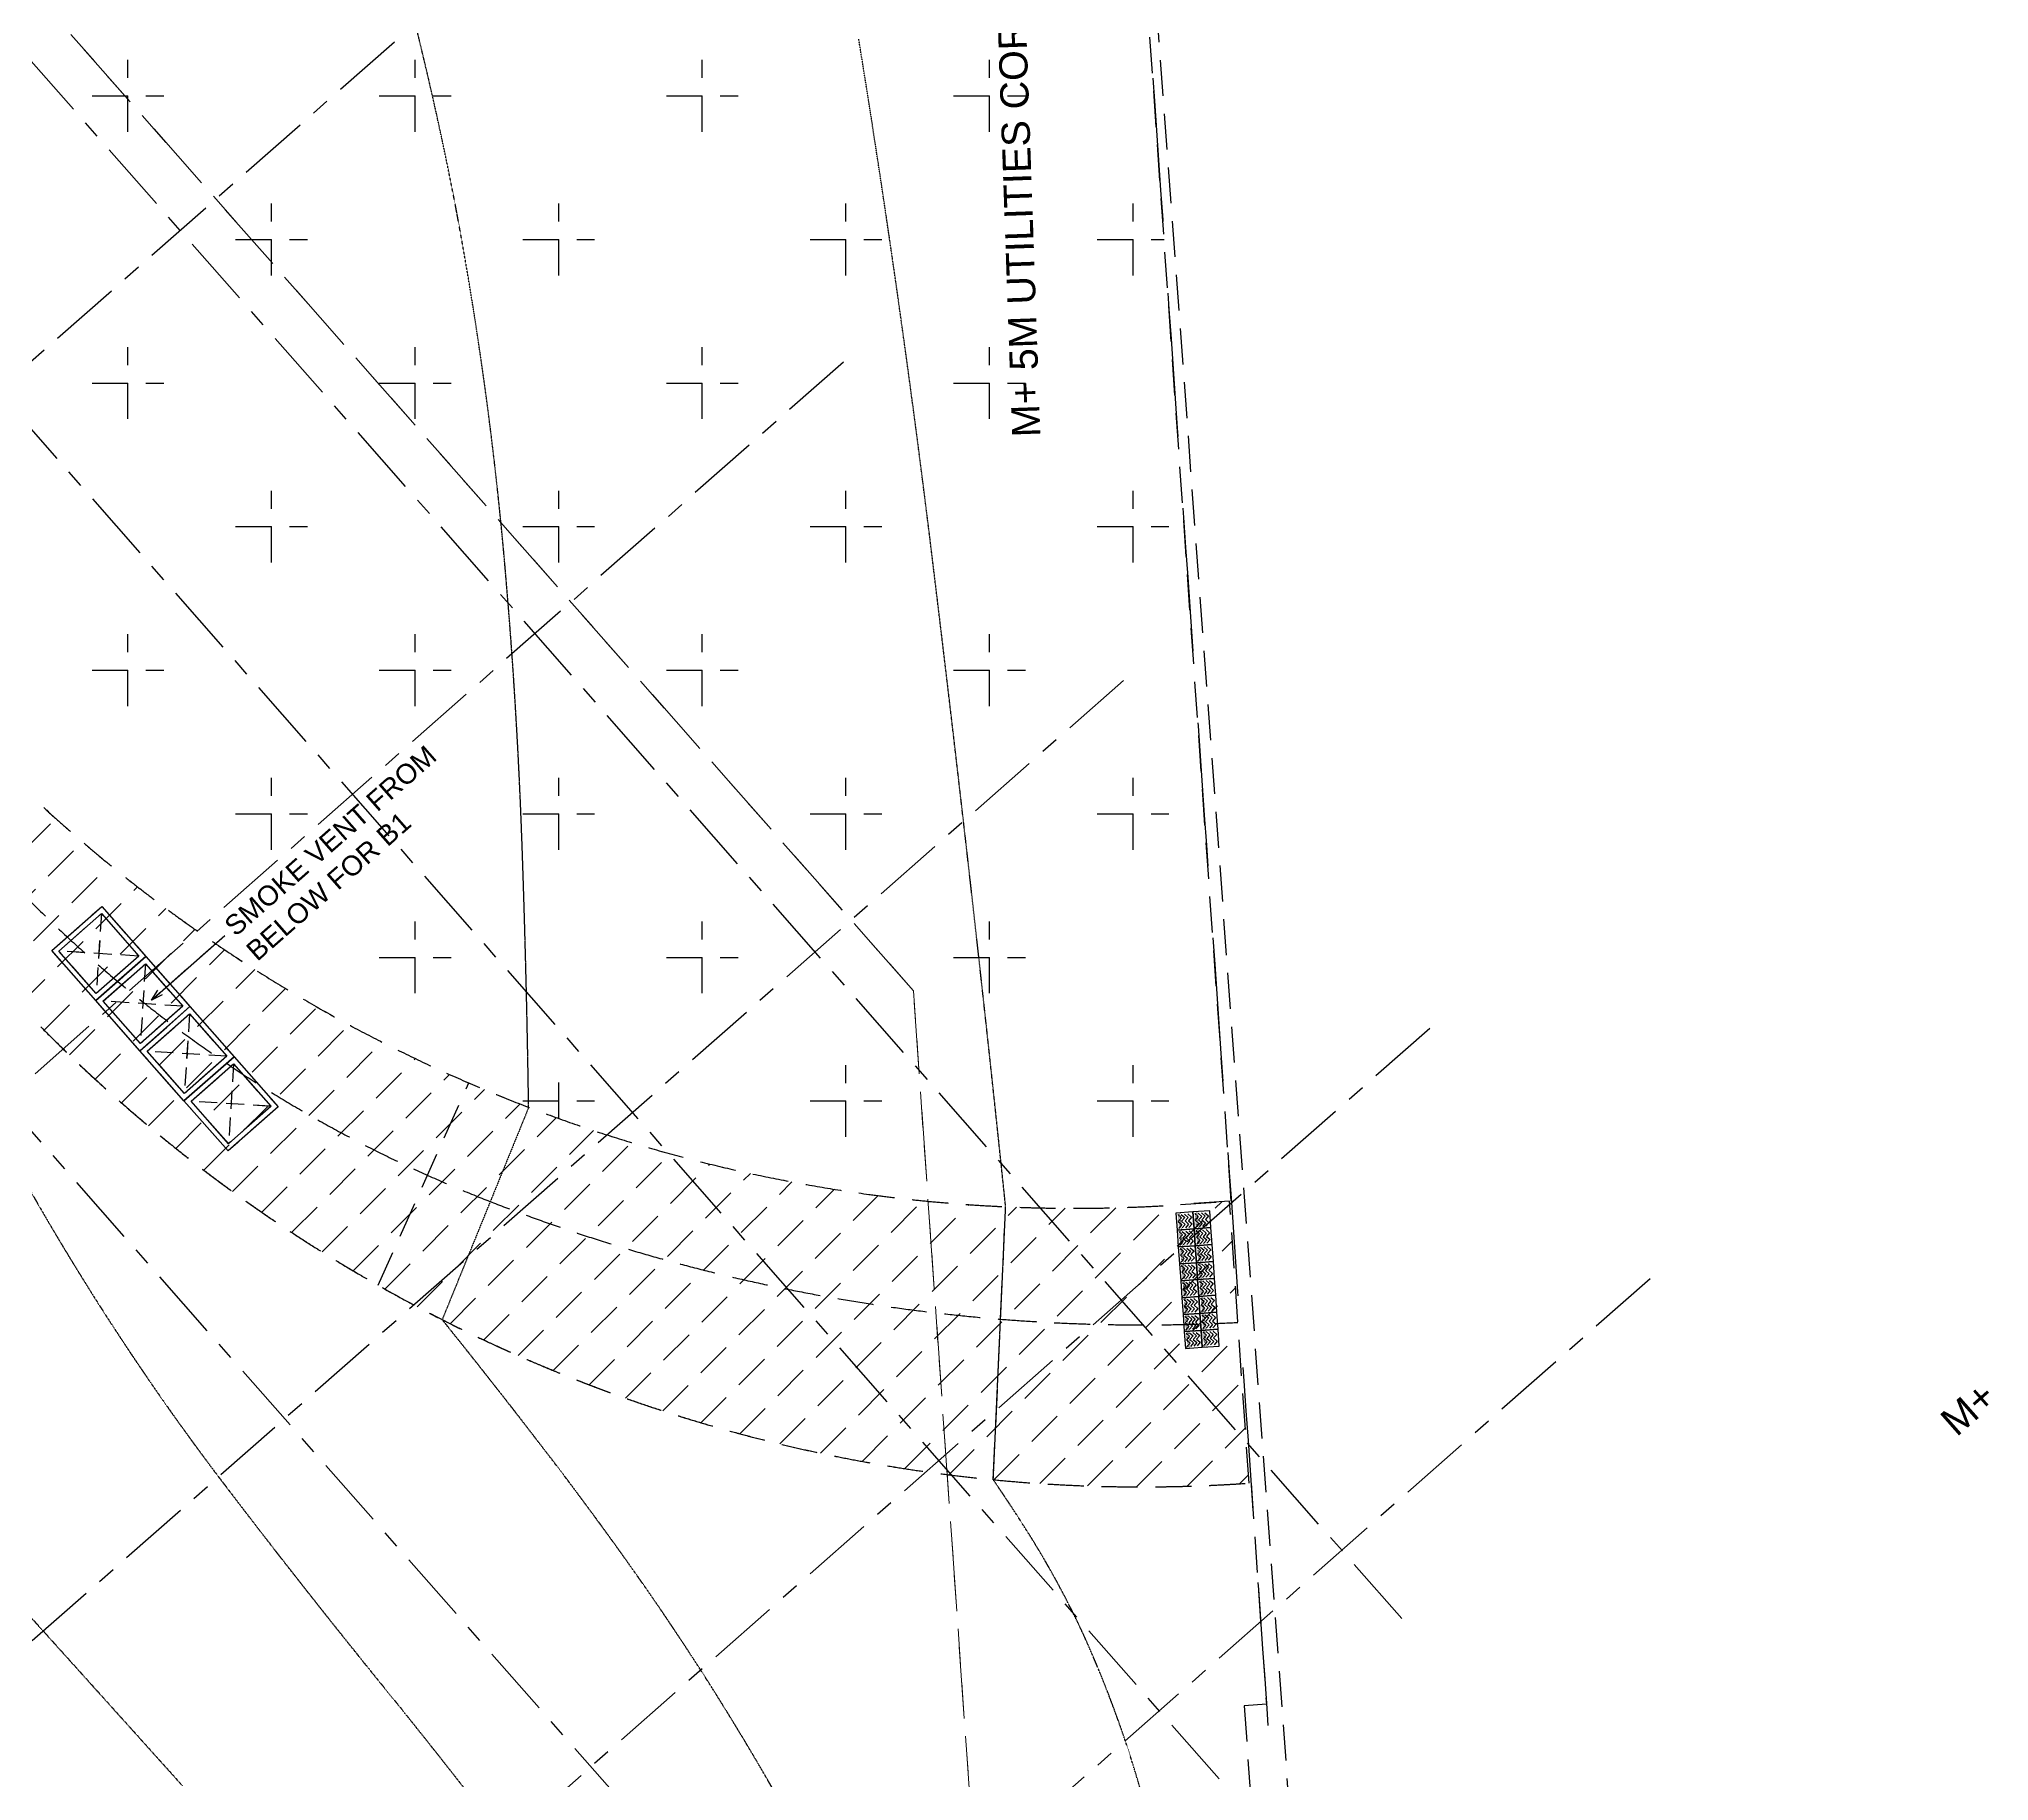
# Model space of a CAD drawing. Header units: millimetres. Extents: x 832728086 to 834530684, y 817551485 to 818349469.
# Drawn here: x 834358581 to 834393076, y 817967031 to 817997846 of the extents above; entities that cross this region are included whole.
import ezdxf

# ---------------------------------------------------------------- set-up
doc = ezdxf.new("R2010")
doc.units = ezdxf.units.MM
doc.header["$LTSCALE"] = 100
for name, pattern in [('Grid Line', [22.225, 12.7, -3.175, 3.175, -3.175]), ('Hidden', [9.525, 6.35, -3.175]), ('HIDDEN2', [4.7625, 3.175, -1.5875]), ('HIDDENX2', [19.05, 12.7, -6.35])]:
    doc.linetypes.add(name, pattern=pattern)
for name, color, linetype in [('+C-160', 160, 'Hidden'), ('000-Tactile-l', 8, 'Continuous'), ('DLN020__', 6, 'Continuous'), ('DLN210__', 7, 'Continuous'), ('DLN910__', 3, 'Continuous'), ('DLN990__', 1, 'Continuous')]:
    doc.layers.add(name, color=color, linetype=linetype)
doc.layers.add('000-helpline', color=30, linetype='Continuous', lineweight=30, plot=False)
doc.styles.get("Standard").update_dxf_attribs({"font": 'swiss.ttf'})
doc.styles.add('Swis721tBT', font='swissl.ttf')
doc.dimstyles.new('INTDIM350', dxfattribs={"dimtxt": 350, "dimasz": 200, "dimexe": 100, "dimexo": 150, "dimgap": 100, "dimtad": 1, "dimdec": 0, "dimzin": 9, "dimdsep": 46, "dimtxsty": 'Swis721tBT', "dimblk": 'OPEN30', "dimcen": -125, "dimclrd": 256, "dimclre": 256, "dimclrt": 2, "dimaunit": 1, "dimadec": 1, "dimazin": 0, "dimtfac": 0.444444, "dimtdec": 0, "dimtix": 1, "dimtmove": 2, "dimatfit": 3, "dimldrblk": 'OPEN30', "dimfxl": 0, "dimtolj": 1, "dimlwd": -1, "dimlwe": -1, "dimarcsym": 0})

# ---------------------------------------------------------------- blocks, each defined once
blk = doc.blocks.new('_Open30')
at = {"color": 0, "linetype": 'ByBlock', "lineweight": -2}
for p, q in [((-1, 0.27), (0, 0)), ((0, 0), (-1, -0.27)), ((0, 0), (-1, 0))]:
    blk.add_line(p, q, dxfattribs=at)
blk = doc.blocks.new('tactile')
at = {"layer": '000-helpline'}
for points in [[(834379.37, 817976.869), (834379.349, 817977.168), (834379.05, 817977.147), (834379.071, 817976.848)], [(834379.071, 817976.848), (834379.05, 817977.147), (834378.751, 817977.126), (834378.771, 817976.827)], [(834379.092, 817976.549), (834379.071, 817976.848), (834378.771, 817976.827), (834378.792, 817976.528)], [(834379.391, 817976.569), (834379.37, 817976.869), (834379.071, 817976.848), (834379.092, 817976.549)], [(834379.112, 817976.249), (834379.092, 817976.549), (834378.792, 817976.528), (834378.813, 817976.229)], [(834379.412, 817976.27), (834379.391, 817976.569), (834379.092, 817976.549), (834379.112, 817976.249)], [(834379.133, 817975.95), (834379.112, 817976.249), (834378.813, 817976.229), (834378.834, 817975.929)], [(834379.432, 817975.971), (834379.412, 817976.27), (834379.112, 817976.249), (834379.133, 817975.95)], [(834379.154, 817975.651), (834379.133, 817975.95), (834378.834, 817975.929), (834378.855, 817975.63)], [(834379.453, 817975.672), (834379.432, 817975.971), (834379.133, 817975.95), (834379.154, 817975.651)], [(834379.175, 817975.351), (834379.154, 817975.651), (834378.855, 817975.63), (834378.875, 817975.331)], [(834379.474, 817975.372), (834379.453, 817975.672), (834379.154, 817975.651), (834379.175, 817975.351)], [(834379.196, 817975.052), (834379.175, 817975.351), (834378.875, 817975.331), (834378.896, 817975.031)], [(834379.495, 817975.073), (834379.474, 817975.372), (834379.175, 817975.351), (834379.196, 817975.052)], [(834379.216, 817974.753), (834379.196, 817975.052), (834378.896, 817975.031), (834378.917, 817974.732)], [(834379.516, 817974.774), (834379.495, 817975.073), (834379.196, 817975.052), (834379.216, 817974.753)]]:
    blk.add_lwpolyline(points, close=True, dxfattribs=at)
for points in [[(834378.783, 817977.099), (834378.847, 817977.043), (834378.791, 817976.979), (834378.855, 817976.923), (834378.799, 817976.859)], [(834378.843, 817977.103), (834378.907, 817977.047), (834378.851, 817976.983), (834378.915, 817976.927), (834378.859, 817976.863)], [(834378.902, 817977.107), (834378.966, 817977.051), (834378.911, 817976.987), (834378.975, 817976.931), (834378.919, 817976.867)], [(834378.962, 817977.111), (834379.026, 817977.055), (834378.971, 817976.991), (834379.035, 817976.936), (834378.979, 817976.872)], [(834379.082, 817977.119), (834379.146, 817977.064), (834379.09, 817977), (834379.154, 817976.944), (834379.099, 817976.88)], [(834379.103, 817976.82), (834379.167, 817976.764), (834379.111, 817976.7), (834379.175, 817976.645), (834379.119, 817976.581)], [(834379.142, 817977.123), (834379.206, 817977.068), (834379.15, 817977.004), (834379.214, 817976.948), (834379.158, 817976.884)], [(834379.163, 817976.824), (834379.227, 817976.768), (834379.171, 817976.704), (834379.235, 817976.649), (834379.179, 817976.585)], [(834379.202, 817977.128), (834379.266, 817977.072), (834379.21, 817977.008), (834379.274, 817976.952), (834379.218, 817976.888)], [(834379.222, 817976.828), (834379.286, 817976.773), (834379.231, 817976.709), (834379.295, 817976.653), (834379.239, 817976.589)], [(834379.262, 817977.132), (834379.326, 817977.076), (834379.27, 817977.012), (834379.334, 817976.956), (834379.278, 817976.892)], [(834379.282, 817976.833), (834379.346, 817976.777), (834379.291, 817976.713), (834379.355, 817976.657), (834379.299, 817976.593)], [(834378.803, 817976.799), (834378.868, 817976.744), (834378.812, 817976.68), (834378.876, 817976.624), (834378.82, 817976.56)], [(834378.824, 817976.5), (834378.888, 817976.444), (834378.833, 817976.38), (834378.897, 817976.325), (834378.841, 817976.261)], [(834378.863, 817976.803), (834378.927, 817976.748), (834378.872, 817976.684), (834378.936, 817976.628), (834378.88, 817976.564)], [(834378.884, 817976.504), (834378.948, 817976.448), (834378.892, 817976.384), (834378.956, 817976.329), (834378.901, 817976.265)], [(834378.923, 817976.808), (834378.987, 817976.752), (834378.932, 817976.688), (834378.996, 817976.632), (834378.94, 817976.568)], [(834378.944, 817976.508), (834379.008, 817976.453), (834378.952, 817976.389), (834379.016, 817976.333), (834378.961, 817976.269)], [(834378.983, 817976.812), (834379.047, 817976.756), (834378.991, 817976.692), (834379.055, 817976.636), (834379, 817976.572)], [(834379.004, 817976.512), (834379.068, 817976.457), (834379.012, 817976.393), (834379.076, 817976.337), (834379.02, 817976.273)], [(834379.124, 817976.521), (834379.188, 817976.465), (834379.132, 817976.401), (834379.196, 817976.345), (834379.14, 817976.281)], [(834379.183, 817976.525), (834379.247, 817976.469), (834379.192, 817976.405), (834379.256, 817976.35), (834379.2, 817976.285)], [(834379.243, 817976.529), (834379.307, 817976.473), (834379.252, 817976.409), (834379.316, 817976.354), (834379.26, 817976.29)], [(834379.303, 817976.533), (834379.367, 817976.478), (834379.311, 817976.414), (834379.375, 817976.358), (834379.32, 817976.294)], [(834378.845, 817976.201), (834378.909, 817976.145), (834378.853, 817976.081), (834378.917, 817976.025), (834378.862, 817975.961)], [(834378.905, 817976.205), (834378.969, 817976.149), (834378.913, 817976.085), (834378.977, 817976.029), (834378.922, 817975.965)], [(834378.965, 817976.209), (834379.029, 817976.153), (834378.973, 817976.089), (834379.037, 817976.034), (834378.981, 817975.97)], [(834379.025, 817976.213), (834379.089, 817976.157), (834379.033, 817976.093), (834379.097, 817976.038), (834379.041, 817975.974)], [(834379.144, 817976.221), (834379.208, 817976.166), (834379.153, 817976.102), (834379.217, 817976.046), (834379.161, 817975.982)], [(834379.204, 817976.226), (834379.268, 817976.17), (834379.213, 817976.106), (834379.277, 817976.05), (834379.221, 817975.986)], [(834379.264, 817976.23), (834379.328, 817976.174), (834379.272, 817976.11), (834379.336, 817976.054), (834379.281, 817975.99)], [(834379.324, 817976.234), (834379.388, 817976.178), (834379.332, 817976.114), (834379.396, 817976.059), (834379.341, 817975.995)], [(834378.866, 817975.901), (834378.93, 817975.846), (834378.874, 817975.782), (834378.938, 817975.726), (834378.883, 817975.662)], [(834378.926, 817975.906), (834378.99, 817975.85), (834378.934, 817975.786), (834378.998, 817975.73), (834378.942, 817975.666)], [(834378.986, 817975.91), (834379.05, 817975.854), (834378.994, 817975.79), (834379.058, 817975.734), (834379.002, 817975.67)], [(834379.045, 817975.914), (834379.109, 817975.858), (834379.054, 817975.794), (834379.118, 817975.738), (834379.062, 817975.674)], [(834379.165, 817975.922), (834379.229, 817975.867), (834379.173, 817975.802), (834379.237, 817975.747), (834379.182, 817975.683)], [(834379.225, 817975.926), (834379.289, 817975.871), (834379.233, 817975.807), (834379.297, 817975.751), (834379.242, 817975.687)], [(834379.285, 817975.931), (834379.349, 817975.875), (834379.293, 817975.811), (834379.357, 817975.755), (834379.302, 817975.691)], [(834379.345, 817975.935), (834379.409, 817975.879), (834379.353, 817975.815), (834379.417, 817975.759), (834379.361, 817975.695)], [(834378.887, 817975.602), (834378.951, 817975.546), (834378.895, 817975.482), (834378.959, 817975.427), (834378.903, 817975.363)], [(834378.947, 817975.606), (834379.011, 817975.551), (834378.955, 817975.487), (834379.019, 817975.431), (834378.963, 817975.367)], [(834379.006, 817975.61), (834379.07, 817975.555), (834379.015, 817975.491), (834379.079, 817975.435), (834379.023, 817975.371)], [(834379.066, 817975.615), (834379.13, 817975.559), (834379.075, 817975.495), (834379.139, 817975.439), (834379.083, 817975.375)], [(834379.186, 817975.623), (834379.25, 817975.567), (834379.194, 817975.503), (834379.258, 817975.448), (834379.203, 817975.383)], [(834379.246, 817975.627), (834379.31, 817975.571), (834379.254, 817975.507), (834379.318, 817975.452), (834379.262, 817975.388)], [(834379.306, 817975.631), (834379.37, 817975.576), (834379.314, 817975.512), (834379.378, 817975.456), (834379.322, 817975.392)], [(834379.366, 817975.635), (834379.43, 817975.58), (834379.374, 817975.516), (834379.438, 817975.46), (834379.382, 817975.396)], [(834378.907, 817975.303), (834378.972, 817975.247), (834378.916, 817975.183), (834378.98, 817975.127), (834378.924, 817975.063)], [(834378.967, 817975.307), (834379.031, 817975.251), (834378.976, 817975.187), (834379.04, 817975.132), (834378.984, 817975.068)], [(834379.027, 817975.311), (834379.091, 817975.255), (834379.036, 817975.191), (834379.1, 817975.136), (834379.044, 817975.072)], [(834379.087, 817975.315), (834379.151, 817975.26), (834379.095, 817975.196), (834379.159, 817975.14), (834379.104, 817975.076)], [(834379.207, 817975.324), (834379.271, 817975.268), (834379.215, 817975.204), (834379.279, 817975.148), (834379.223, 817975.084)], [(834379.267, 817975.328), (834379.331, 817975.272), (834379.275, 817975.208), (834379.339, 817975.152), (834379.283, 817975.088)], [(834379.326, 817975.332), (834379.39, 817975.276), (834379.335, 817975.212), (834379.399, 817975.157), (834379.343, 817975.093)], [(834379.386, 817975.336), (834379.45, 817975.28), (834379.395, 817975.216), (834379.459, 817975.161), (834379.403, 817975.097)], [(834378.928, 817975.004), (834378.992, 817974.948), (834378.937, 817974.884), (834379.001, 817974.828), (834378.945, 817974.764)], [(834378.988, 817975.008), (834379.052, 817974.952), (834378.996, 817974.888), (834379.06, 817974.832), (834379.005, 817974.768)], [(834379.048, 817975.012), (834379.112, 817974.956), (834379.056, 817974.892), (834379.12, 817974.836), (834379.065, 817974.772)], [(834379.108, 817975.016), (834379.172, 817974.96), (834379.116, 817974.896), (834379.18, 817974.841), (834379.124, 817974.777)], [(834379.228, 817975.024), (834379.292, 817974.969), (834379.236, 817974.905), (834379.3, 817974.849), (834379.244, 817974.785)], [(834379.287, 817975.029), (834379.351, 817974.973), (834379.296, 817974.909), (834379.36, 817974.853), (834379.304, 817974.789)], [(834379.347, 817975.033), (834379.411, 817974.977), (834379.356, 817974.913), (834379.42, 817974.857), (834379.364, 817974.793)], [(834379.407, 817975.037), (834379.471, 817974.981), (834379.415, 817974.917), (834379.479, 817974.861), (834379.424, 817974.797)]]:
    blk.add_lwpolyline(points, dxfattribs=at)
at = {"layer": '000-helpline', "char_height": 0.06, "attachment_point": 1, "rotation": 273.9756}
for insert in [(834378.845, 817977.12), (834378.866, 817976.82), (834379.145, 817977.14), (834379.166, 817976.841), (834378.887, 817976.521), (834379.186, 817976.542), (834378.908, 817976.222), (834379.207, 817976.243), (834378.929, 817975.923), (834379.228, 817975.943), (834378.949, 817975.623), (834379.249, 817975.644), (834378.97, 817975.324), (834379.27, 817975.345), (834378.991, 817975.025), (834379.29, 817975.046)]:
    blk.add_mtext_dynamic_manual_height_columns('warning', width=0.55619, gutter_width=1, heights=[0], dxfattribs=dict(at, insert=insert))
blk = doc.blocks.new('A$C062A3D83')
at = {"layer": '+C-160'}
for p, q in [((56339, -27970), (51851, 36229)), ((61649, -96763), (51977, 34436)), ((36822, -9055), (36822, -7785)), ((41902, -9055), (41902, -7785)), ((46982, -9055), (46982, -7785)), ((52062, -9055), (52062, -7785)), ((36187, -8420), (37457, -8420)), ((41267, -8420), (42537, -8420)), ((46347, -8420), (47617, -8420)), ((51427, -8420), (52697, -8420)), ((39362, -11595), (39362, -10325)), ((44442, -11595), (44442, -10325)), ((49522, -11595), (49522, -10325)), ((54602, -11595), (54602, -10325)), ((38727, -10960), (39997, -10960)), ((43807, -10960), (45077, -10960)), ((48887, -10960), (50157, -10960)), ((53967, -10960), (55150, -10960)), ((36822, -14135), (36822, -12865)), ((41902, -14135), (41902, -12865)), ((46982, -14135), (46982, -12865)), ((52062, -14135), (52062, -12865)), ((36187, -13500), (37457, -13500)), ((41267, -13500), (42537, -13500)), ((46347, -13500), (47617, -13500)), ((51427, -13500), (52697, -13500)), ((39362, -16675), (39362, -15405)), ((44442, -16675), (44442, -15405)), ((49522, -16675), (49522, -15405)), ((54602, -16675), (54602, -15405)), ((38727, -16040), (39997, -16040)), ((43807, -16040), (45077, -16040)), ((48887, -16040), (50157, -16040)), ((53967, -16040), (55237, -16040)), ((36822, -19215), (36822, -17945)), ((41902, -19215), (41902, -17945)), ((46982, -19215), (46982, -17945)), ((52062, -19215), (52062, -17945)), ((36187, -18580), (37457, -18580)), ((41267, -18580), (42537, -18580)), ((46347, -18580), (47617, -18580)), ((51427, -18580), (52697, -18580)), ((39362, -21755), (39362, -20485)), ((44442, -21755), (44442, -20485)), ((49522, -21755), (49522, -20485)), ((54602, -21755), (54602, -20485)), ((33658, -23094), (35547, -21205)), ((38727, -21120), (39997, -21120)), ((43807, -21120), (45077, -21120)), ((48887, -21120), (50157, -21120)), ((53967, -21120), (55237, -21120)), ((34063, -23573), (36018, -21618)), ((34479, -24041), (36500, -22020)), ((34904, -24500), (36992, -22412)), ((35474, -23539, 0), (36360, -22759, 0)), ((35474, -23539, 0), (36360, -22759, 0)), ((36360, -22759, 0), (37139, -23645, 0)), ((36360, -22759, 0), (37139, -23645, 0)), ((35340, -24948), (37494, -22793)), ((35601, -23547, 0), (36352, -22886, 0)), ((35601, -23547, 0), (36352, -22886, 0)), ((36352, -22886, 0), (37012, -23637, 0)), ((36352, -22886, 0), (37012, -23637, 0)), ((41902, -24295), (41902, -23025)), ((46982, -24295), (46982, -23025)), ((52062, -24295), (52062, -23025)), ((35785, -25386), (38007, -23164)), ((37389, -24282, 0), (38535, -23273, 0)), ((36253, -24425, 0), (35474, -23539, 0)), ((36253, -24425, 0), (35474, -23539, 0)), ((36262, -24298, 0), (35601, -23547, 0)), ((36262, -24298, 0), (35601, -23547, 0)), ((36241, -25814), (38531, -23524)), ((37139, -23645, 0), (36253, -24425, 0)), ((36253, -24425, 0), (37139, -23645, 0)), ((37139, -23645, 0), (36253, -24425, 0)), ((36253, -24425, 0), (37139, -23645, 0)), ((37012, -23637, 0), (36262, -24298, 0)), ((37012, -23637, 0), (36262, -24298, 0)), ((36380, -24433, 0), (37131, -23772, 0)), ((36380, -24433, 0), (37131, -23772, 0)), ((37131, -23772, 0), (37792, -24523, 0)), ((37131, -23772, 0), (37792, -24523, 0)), ((37139, -23645, 0), (37919, -24531, 0)), ((37139, -23645, 0), (37919, -24531, 0)), ((41267, -23660), (42537, -23660)), ((46347, -23660), (47617, -23660)), ((51427, -23660), (52697, -23660)), ((36707, -26232), (39066, -23874)), ((37033, -25311, 0), (36253, -24425, 0)), ((37033, -25311, 0), (36253, -24425, 0)), ((37041, -25184, 0), (36380, -24433, 0)), ((37041, -25184, 0), (36380, -24433, 0)), ((37183, -26640), (39611, -24212)), ((37919, -24531, 0), (37033, -25311, 0)), ((37033, -25311, 0), (37919, -24531, 0)), ((37919, -24531, 0), (37033, -25311, 0)), ((37033, -25311, 0), (37919, -24531, 0)), ((37792, -24523, 0), (37041, -25184, 0)), ((37792, -24523, 0), (37041, -25184, 0)), ((37160, -25319, 0), (37911, -24658, 0)), ((37160, -25319, 0), (37911, -24658, 0)), ((37669, -27038), (40168, -24539)), ((37911, -24658, 0), (38571, -25409, 0)), ((37911, -24658, 0), (38571, -25409, 0)), ((37919, -24531, 0), (38698, -25417, 0)), ((37919, -24531, 0), (38698, -25417, 0)), ((38165, -27425), (40736, -24855)), ((38672, -27802), (41316, -25159)), ((37813, -26196, 0), (37033, -25311, 0)), ((37813, -26196, 0), (37033, -25311, 0)), ((37821, -26069, 0), (37160, -25319, 0)), ((37821, -26069, 0), (37160, -25319, 0)), ((38698, -25417, 0), (37813, -26196, 0)), ((37813, -26196, 0), (38698, -25417, 0)), ((38698, -25417, 0), (37813, -26196, 0)), ((37813, -26196, 0), (38698, -25417, 0)), ((38571, -25409, 0), (37821, -26069, 0)), ((38571, -25409, 0), (37821, -26069, 0)), ((38698, -25417, 0), (39478, -26303, 0)), ((38698, -25417, 0), (39478, -26303, 0)), ((39190, -28169), (41908, -25451)), ((37940, -26205, 0), (38690, -25544, 0)), ((37940, -26205, 0), (38690, -25544, 0)), ((38690, -25544, 0), (39351, -26295, 0)), ((38690, -25544, 0), (39351, -26295, 0)), ((39717, -28525), (42511, -25731)), ((44442, -26509), (44442, -25565)), ((49522, -26835), (49522, -25565)), ((54602, -26835), (54602, -25565)), ((38592, -27082, 0), (37813, -26196, 0)), ((38592, -27082, 0), (37813, -26196, 0)), ((38600, -26955, 0), (37940, -26205, 0)), ((38600, -26955, 0), (37940, -26205, 0)), ((40256, -28870), (43128, -25998)), ((41249, -29461), (42853, -25881)), ((43807, -26200), (45077, -26200)), ((48887, -26200), (50157, -26200)), ((53967, -26200), (55237, -26200)), ((39478, -26303, 0), (38592, -27082, 0)), ((39478, -26303, 0), (38592, -27082, 0)), ((39351, -26295, 0), (38600, -26955, 0)), ((39351, -26295, 0), (38600, -26955, 0)), ((40806, -29205), (43757, -26253)), ((41366, -29528), (44400, -26494)), ((41938, -29840), (45056, -26722)), ((42522, -30140), (45727, -26935)), ((43117, -30428), (46413, -27133)), ((43725, -30705), (47114, -27316)), ((44345, -30969), (47832, -27482)), ((44978, -31220), (48567, -27631)), ((45624, -31458), (49320, -27762)), ((46283, -31682), (50092, -27873)), ((46957, -31892), (50885, -27964)), ((47646, -32087), (51700, -28033)), ((48351, -32266), (52539, -28078)), ((49071, -32429), (53403, -28097)), ((49809, -32575), (54297, -28088)), ((50565, -32703), (55222, -28047)), ((51340, -32812), (56170, -27982)), ((52129, -32900), (52348, -28070)), ((55438, -28033), (56339, -27970)), ((56308, -27972), (55438, -28033)), ((56655, -32960), (56308, -27972)), ((52136, -32900), (56357, -28679)), ((52953, -32967), (56415, -29505)), ((53795, -33009), (56472, -30332)), ((54662, -33026), (56530, -31158)), ((55557, -33014), (56587, -31985)), ((56484, -32972), (56645, -32811)), ((56688, -32958), (56961, -36870)), ((56961, -36870), (56567, -36898)), ((56567, -36898), (56693, -38694))]:
    blk.add_line(p, q, dxfattribs=at)
at = {"layer": '+C-160', "lineweight": 18, "ltscale": 2}
for p, q in [((50716, -24251), (17025, 13988)), ((51881, -40923), (50716, -24251))]:
    blk.add_line(p, q, dxfattribs=at)
at = {"layer": '+C-160', "ltscale": 0.5}
for p, q in [((36352, -22886, 0), (36262, -24298, 0)), ((37012, -23637, 0), (35601, -23547, 0)), ((37131, -23772, 0), (37041, -25184, 0)), ((37792, -24523, 0), (36380, -24433, 0)), ((37911, -24658, 0), (37821, -26069, 0)), ((38571, -25409, 0), (37160, -25319, 0)), ((38690, -25544, 0), (38600, -26955, 0)), ((39351, -26295, 0), (37940, -26205, 0))]:
    blk.add_line(p, q, dxfattribs=at)
at = {"layer": '+C-160', "lineweight": -2}
for p, q in [((37238, -24414, 0), (37353, -24242, 0)), ((37238, -24414, 0), (37389, -24282, 0)), ((37424, -24322, 0), (37238, -24414, 0))]:
    blk.add_line(p, q, dxfattribs=at)
at = {"layer": '+C-160', "ltscale": 5e-05}
for p, q in [((43910, -26312), (42380, -30068)), ((43910, -26312), (42380, -30068)), ((52129, -32900), (52348, -28070))]:
    blk.add_line(p, q, dxfattribs=at)
for centre, radius, start, end in [((-17814, -22016), 61543, 10.77366, 18.18321), ((-180552, -44751), 233308, 6.87851, 9.20864), ((-21901, -22474), 65644, 4.95557, 10.50001), ((-49781, -24934), 93632, 2.06892, 4.98149), ((-586542, -94481), 642332, 5.934414, 6.945329), ((-183804, -29642), 227738, 0.83791, 2.03533), ((75809, -4619), 46846, 209.0174, 217.2834), ((-48868, -103639), 117213, 37.59299, 38.87844), ((-1830303, -1717141), 2511617, 41.945558, 42.147445), ((-7481, -72143), 65205, 35.538, 37.84932), ((156278, 56703), 148017, 217.3012, 219.26403), ((31541, -47071), 24994, 32.0842, 34.5396), ((39330, -42299), 15861, 24.6748, 32.426), ((6563, -62224), 48012, 16.7947, 35.6475), ((35753, -43800), 19738, 10.2956, 24.2986), ((-42898, -105164), 108639, 37.09336, 38.87698)]:
    blk.add_arc(centre, radius, start, end, dxfattribs=at)
at = {"layer": '+C-160'}
for centre, radius, start, end in [((53566, -1098), 27000, 223.4752, 273.9756), ((51748, -6034), 23539, 222.0167, 248.1256), ((54757, -5650), 27376, 218.675, 273.9756), ((54787, 1536), 31697, 248.1256, 265.4233), ((54787, 1536), 31697, 265.4233, 273.0207)]:
    blk.add_arc(centre, radius, start, end, dxfattribs=at)
for centre, major_axis, start_param, end_param in [((53566, -1098), (19497, 18678), 3.13645, 4.017849), ((54757, -5650), (-21297, 17201), 1.354415, 2.320801)]:
    blk.add_ellipse(centre, major_axis=major_axis, ratio=1, start_param=start_param, end_param=end_param, dxfattribs=at)
at = {"layer": '+C-160', "ltscale": 4}
blk.add_open_spline([(50966, 48901), (55678, -18513), (60391, -85926)], degree=2, dxfattribs=at)

msp = doc.modelspace()

# ---------------------------------------------------------------- linework, layer by layer
at = {"layer": 'DLN020__', "linetype": 'Grid Line'}
for p, q in [((834382686.5656, 817969907.8828), (834318888.9146, 818042399.043)), ((834379458.6174, 817967067.0466), (834315660.9664, 818039558.2068)), ((834373302.9952, 817961649.638), (834309505.3443, 818034140.7982)), ((834366536.119, 817999260.5073), (834297198.1885, 817938237.9347)), ((834372812.6492, 817992128.6936), (834303474.7187, 817931106.121)), ((834377767.5961, 817986498.5514), (834308429.6656, 817925475.9788)), ((834383185.0047, 817980342.9292), (834313847.0742, 817919320.3567)), ((834387082.8962, 817975913.884), (834317744.9657, 817914891.3114))]:
    msp.add_line(p, q, dxfattribs=at)
at = {"layer": 'DLN210__', "color": 2, "linetype": 'HIDDEN2', "lineweight": 18, "ltscale": 2}
msp.add_lwpolyline([(834322079.0504, 818033400.7794), (834273584.7587, 817990722.1703), (834304338.188, 817955778.066), (834304338.0644, 817955777.9573), (834306485.0849, 817953338.8671), (834306485.3316, 817953338.3377), (834331029.1096, 817925450.0548), (834375214.7739, 817964337.2819), (834375214.7739, 817964337.2819), (834375214.7739, 817964337.2819), (834374049.3733, 817981008.6316), (834340358.4538, 818019248.4846, 0.2453038077), (834331397.2624, 818022812.8034), (834322079.0504, 818033400.7794), (834273584.7587, 817990722.1703)], format="xyb", close=True, dxfattribs=at)
at = {"layer": 'DLN990__', "linetype": 'Hidden', "ltscale": 0.5}
for p, q in [((834359684.8674, 817982373.6183, -0.0703), (834359594.8414, 817980962.2731, -0.0703)), ((834360345.527, 817981622.9327, -0.0703), (834358934.1818, 817981712.9587, -0.0703)), ((834360464.4458, 817981487.8093, -0.0703), (834360374.4197, 817980076.4641, -0.0703)), ((834361125.1053, 817980737.1236, -0.0703), (834359713.7601, 817980827.1497, -0.0703)), ((834361244.0241, 817980602.0002, -0.0703), (834361153.998, 817979190.655, -0.0703)), ((834361904.6837, 817979851.3146, -0.0703), (834360493.3384, 817979941.3406, -0.0703)), ((834362023.6024, 817979716.1912, -0.0703), (834361933.5763, 817978304.846, -0.0703)), ((834362684.262, 817978965.5056, -0.0703), (834361272.9167, 817979055.5316, -0.0703))]:
    msp.add_line(p, q, dxfattribs=at)
at = {"layer": 'DLN990__', "elevation": -0.0703}
for points in [[(834358807.1607, 817981721.0611), (834359692.9698, 817982500.6394), (834360472.5481, 817981614.8303), (834359586.7391, 817980835.252)], [(834358807.1607, 817981721.0611), (834359692.9698, 817982500.6394), (834360472.5481, 817981614.8303), (834359586.7391, 817980835.252)], [(834358934.1818, 817981712.9587), (834359684.8674, 817982373.6183), (834360345.527, 817981622.9327), (834359594.8414, 817980962.2731)], [(834358934.1818, 817981712.9587), (834359684.8674, 817982373.6183), (834360345.527, 817981622.9327), (834359594.8414, 817980962.2731)], [(834359586.7391, 817980835.252), (834360472.5481, 817981614.8303), (834361252.1264, 817980729.0213), (834360366.3174, 817979949.443)], [(834359586.7391, 817980835.252), (834360472.5481, 817981614.8303), (834361252.1264, 817980729.0213), (834360366.3174, 817979949.443)], [(834359713.7601, 817980827.1497), (834360464.4458, 817981487.8093), (834361125.1053, 817980737.1236), (834360374.4197, 817980076.4641)], [(834359713.7601, 817980827.1497), (834360464.4458, 817981487.8093), (834361125.1053, 817980737.1236), (834360374.4197, 817980076.4641)], [(834360366.3174, 817979949.443), (834361252.1264, 817980729.0213), (834362031.7047, 817979843.2123), (834361145.8957, 817979063.6339)], [(834360366.3174, 817979949.443), (834361252.1264, 817980729.0213), (834362031.7047, 817979843.2123), (834361145.8957, 817979063.6339)], [(834360493.3384, 817979941.3406), (834361244.0241, 817980602.0002), (834361904.6837, 817979851.3146), (834361153.998, 817979190.655)], [(834360493.3384, 817979941.3406), (834361244.0241, 817980602.0002), (834361904.6837, 817979851.3146), (834361153.998, 817979190.655)], [(834361145.8957, 817979063.6339), (834362031.7047, 817979843.2123), (834362811.283, 817978957.4032), (834361925.474, 817978177.8249)], [(834361145.8957, 817979063.6339), (834362031.7047, 817979843.2123), (834362811.283, 817978957.4032), (834361925.474, 817978177.8249)], [(834361272.9167, 817979055.5316), (834362023.6024, 817979716.1912), (834362684.262, 817978965.5056), (834361933.5763, 817978304.846)], [(834361272.9167, 817979055.5316), (834362023.6024, 817979716.1912), (834362684.262, 817978965.5056), (834361933.5763, 817978304.846)]]:
    msp.add_lwpolyline(points, close=True, dxfattribs=at)

# ---------------------------------------------------------------- block references
at = {"layer": '+C-160', "ltscale": 5}
msp.add_blockref('A$C062A3D83', (834323333.3128, 818005260.0327), dxfattribs=at)
at = {"layer": '000-Tactile-l', "xscale": 1000, "yscale": 1000, "zscale": 1000}
msp.add_blockref('tactile', (-56.4905, -49.2817, -0.0703), dxfattribs=at)

# ---------------------------------------------------------------- texts
at = {"color": 0, "insert": (834361825.3969, 817982217.2105), "char_height": 350, "width": 5668.114938, "attachment_point": 1, "rotation": 41.35019583}
msp.add_mtext('{\\C7;SMOKE VENT FROM BELOW FOR B1}', dxfattribs=at)
at = {"layer": 'DLN910__', "color": 7, "linetype": 'HIDDENX2', "insert": (834375796.5008, 817990792.7311), "char_height": 500, "attachment_point": 1, "rotation": 91.98730398}
msp.add_mtext_dynamic_manual_height_columns('M+ 5M UTILITIES CORRIDOR', width=9408.910599, gutter_width=1, heights=[0], dxfattribs=at)
at = {"layer": 'DLN910__', "color": 0, "insert": (834392171.4365, 817973481.4732), "char_height": 500, "attachment_point": 1, "rotation": 41.35019207}
msp.add_mtext_dynamic_manual_height_columns('M+ ', width=9408.910599, gutter_width=1, heights=[0], dxfattribs=at)

# ---------------------------------------------------------------- leaders
at = {"color": 0}
msp.add_leader([(834360571.6846, 817980845.948, -0.0703), (834361868.1187, 817981986.9071, -0.0703)], dimstyle='INTDIM350', override={"dimgap": 100, "dimtad": 0}, dxfattribs=at)

doc.saveas('drawing.dxf')
